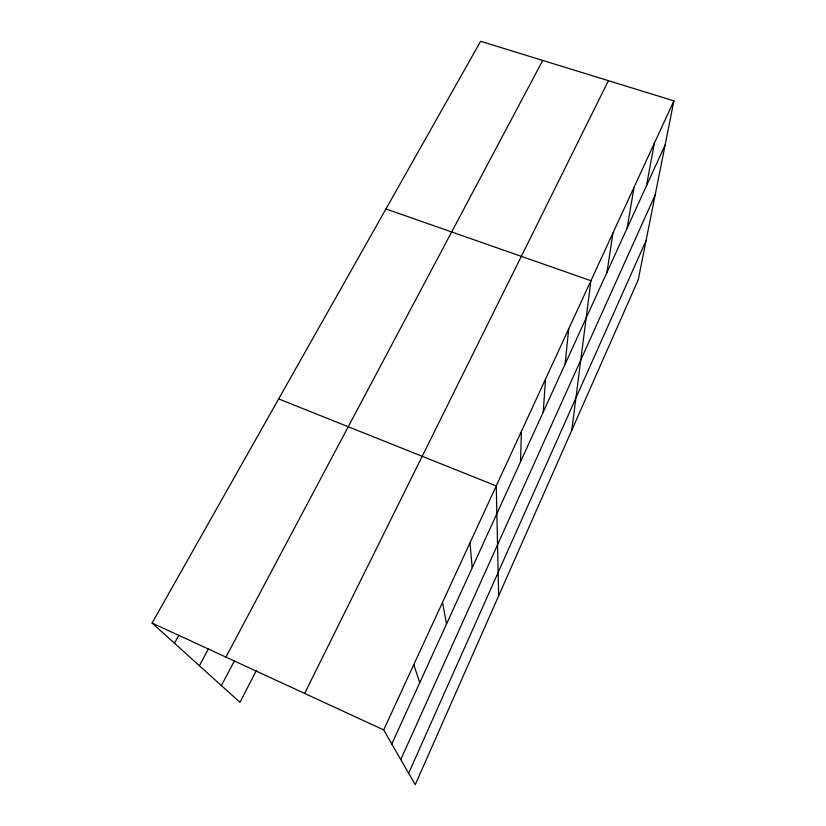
<?xml version="1.0" encoding="UTF-8"?>
<svg xmlns="http://www.w3.org/2000/svg" width="826" height="826" viewBox="0 0 826 826"><rect width="100%" height="100%" fill="white"/><g stroke="black" fill="none" stroke-linecap="round" stroke-linejoin="round"><path stroke-width="1.24" d="M520.514 461.868L521.423 431.358M543.24 412.05L545.552 379.062M565.108 364.132L568.701 328.893M571.768 430.284L590.92 280.716L385.949 208.947M607.017 272.26L612.923 233.046M627.11 228.224L634.048 187.254M646.469 185.788L654.368 143.218M673.913 100.855L638.261 279.735L415.241 784.7L383.677 729.895L152.087 623.041L480.629 41.3L673.913 100.855L383.677 729.895M408.643 773.25L646.066 240.572M400.765 759.569L655.132 195.06M391.792 743.989L665.137 144.88M304.639 693.427L608.421 80.68M256.37 670.588L239.953 702.317L152.087 623.041M221.399 685.58L234.408 660.903M225.942 657.114L542.734 60.432M199.376 665.704L208.441 648.885M174.472 643.237L178.839 635.339M278.661 398.917L496.25 485.905L498.636 595.866M413.774 664.672L419.763 682.699M442.509 602.391L446.546 623.991M469.973 542.868L472.224 567.71"/></g></svg>
